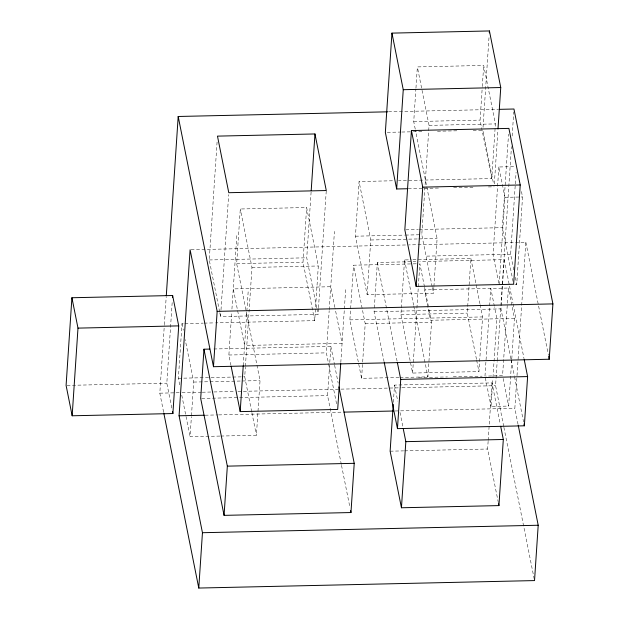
<?xml version="1.0" encoding="UTF-8"?>
<svg xmlns="http://www.w3.org/2000/svg" width="619" height="619" viewBox="0 0 619 619"><rect width="100%" height="100%" fill="white"/><g stroke="black" fill="none" stroke-linecap="round" stroke-linejoin="round"><path stroke-width="0.46" stroke-dasharray="3.1 2.32" d="M163.602 412.084L159.818 393.166L164.298 325.679M164.36 324.72L166.217 296.756M171.78 408.022L166.821 383.176L172.322 300.323M179.696 384.871L178.38 378.271L182.009 323.605L183.936 323.559M219.869 436.07L190.064 436.735L191.403 416.595M191.464 415.635L193.701 382.07L185.213 339.63M219.621 311.837L209.253 259.965L217.153 140.931M318.429 308.626L318.05 314.382L220.557 316.549L220.944 310.792M221.006 309.833L228.659 194.637M230.957 365.396L228.883 355.02L231.684 312.866M231.939 309.028L236.953 233.572M220.836 436.055L256.405 435.258L260.042 380.592L236.667 263.663L240.296 208.99L306.637 207.52L318.321 265.984L314.692 320.65L215.66 322.855M243.252 365.612L246.803 312.1M246.873 311.148L248.265 290.156M251.693 411.689L244.722 376.793L245.356 367.206M245.418 366.247L251.979 267.454L240.296 208.99M314.692 320.65L303.008 262.185L306.637 207.52M316.727 307.782L306.738 257.798L311.133 191.557M318.491 307.666L326.275 190.544M336.55 403.781L326.375 352.853L329.176 310.692M329.238 309.732L334.438 231.405M341.34 464.451L327.583 395.611L329.718 363.43M329.78 362.479L330.848 346.392L211.652 349.039M340.806 362.486L344.296 309.933M344.357 308.974L345.75 287.99M399.077 377.497L361.573 378.333L349.89 319.868L353.519 265.203L412.169 263.895M433.857 287.433L433.478 293.189L367.137 294.659L355.445 236.195L359.074 181.529L393.692 180.756M361.573 378.333L362.595 362.989M362.657 362.03L365.21 323.667L353.519 265.203M367.137 294.659L370.766 239.994L359.074 181.529M384.074 361.674L374.085 311.697L374.278 308.858M374.34 307.914L377.358 262.471L415.806 261.62M393.375 402.319L394.52 385.072L492.012 382.898L500.307 424.394M480.12 304.656L482.572 316.92L478.944 371.586L412.602 373.064L400.911 314.591L401.298 308.842M401.36 307.883L404.54 259.926L411.271 259.779M415.241 129.131L413.732 121.587L415.898 88.974M415.96 88.014L417.361 66.914L483.702 65.444L495.393 123.908L491.757 178.574L398.497 180.647M412.602 373.064L419.86 263.725L424.386 286.357M432.155 286.582L421.787 234.717L429.052 125.386L417.361 66.914M400.036 377.482L427.915 376.855L431.551 322.19L428.719 308.045M433.919 286.473L437.107 238.516L415.426 130.075M476.491 359.329L467.252 313.121L467.639 307.364M467.701 306.405L470.881 258.448L412.239 259.756M491.757 178.574L480.073 120.109L482.24 87.503M482.302 86.544L483.702 65.444M483.029 127.336L489.049 36.73M494.341 183.92L497.931 129.944M484.979 376.097L489.583 306.738M489.652 305.771L490.797 288.431L494.295 305.918M498.868 166.983L493.041 254.649L499.115 285.019L504.934 197.345L498.868 166.983L515.542 166.612M498.365 502.767L487.617 449.015L488.128 441.347M488.19 440.388L492.012 382.898M513.066 281.428L502.319 227.668L508.532 134.176M511.72 359.832L508.648 406.072L491.045 406.466L492.902 378.526M492.964 377.567L496.871 318.8L494.48 306.838M503.711 426.375L495.579 385.699L497.173 361.597M497.243 360.629L500.825 306.645M500.887 305.678L511.456 146.61M512.161 136.01L513.762 111.907M510.961 358.85L500.972 308.873L504.245 259.655L419.651 261.535M427.953 307.388L424.456 289.909L508.4 288.036L502.574 375.71L485.907 376.081M513.77 269.899L510.644 254.262L515.248 184.895M515.317 183.928L516.084 172.368M511.781 358.865L514.466 318.406L508.4 288.036M514.861 284.663L516.71 284.624L522.537 196.958L521.066 189.592M518.041 424.348L514.838 408.316L516.935 376.646M517.004 375.687L525.864 242.308L409.12 244.9M388.523 111.807L498.519 109.354M413.732 121.587L480.073 120.109M429.052 125.386L495.393 123.908M387.285 132.35L400.795 132.048M401.762 132.033L412.378 131.793M413.345 131.77L423.961 131.537M437.478 131.236L458.71 130.764M473.187 130.439L482.843 130.23L493.583 183.982M408.246 188.725L440.101 188.014M453.611 187.712L474.85 187.24M488.36 186.938L494.148 186.814M504.934 197.345L522.537 196.958M405.801 229.819L418.343 229.541M419.311 229.517L502.319 227.668M355.445 236.195L404.478 235.104M405.445 235.081L421.787 234.717M370.766 239.994L417.879 238.942M418.839 238.926L437.107 238.516M191.07 249.751L408.153 244.923M209.253 259.965L306.738 257.798M426.7 256.127L510.644 254.262M236.667 263.663L303.008 262.185M251.979 267.454L318.321 265.984M413.128 263.872L417.941 263.764M374.085 311.697L500.972 308.873M400.911 314.591L467.252 313.121M184.895 323.536L203.164 323.133M204.123 323.11L214.7 322.878M349.89 319.868L482.572 316.92M514.466 318.406L430.53 320.271L428.139 308.308M365.21 323.667L431.551 322.19M228.883 355.02L326.375 352.853M178.38 378.271L210.104 377.567M211.071 377.544L244.722 376.793M193.701 382.07L209.083 381.73M210.042 381.706L260.042 380.592M67.053 385.397L166.821 383.176M418.637 377.575L447.483 376.932M453.247 376.809L482.093 376.166M159.818 393.166L181.042 392.694M182.009 392.67L201.307 392.245M202.266 392.222L212.882 391.982M213.849 391.959L234.106 391.51M237.967 391.425L401.027 387.796M401.986 387.78L495.579 385.699M201.655 398.412L327.583 395.611M205.129 415.202L217.671 414.923M218.631 414.9L343.096 412.13M395.193 410.977L514.838 408.316M390.132 451.181L403.642 450.88M404.609 450.864L487.617 449.015M525.864 242.308L548.48 355.461M515.24 277.266L516.71 284.624M504.245 259.655L512.911 303.031M513.105 303.975L524.038 358.664M511.155 359.794L514.358 375.826M514.544 376.77L523.589 422.034M503.131 378.472L508.648 406.072M470.881 258.448L475.972 283.912M476.166 284.856L479.934 303.712M503.897 427.319L534.344 579.639M485.342 377.938L491.045 406.466M476.676 360.266L478.944 371.586M432.341 287.526L433.478 293.189M424.572 287.301L428.534 307.101M404.54 259.926L413.593 305.19M413.778 306.134L427.915 376.855M377.358 262.471L397.15 361.488M394.52 385.072L397.723 401.104M399.99 412.416L403.008 427.505M334.91 307.488L330.763 286.736L233.278 288.911L244.59 345.495L342.075 343.321L335.103 308.432M330.848 346.392L334.43 364.305M334.616 365.249L338.198 383.169M316.913 308.726L318.05 314.382M341.526 465.395L349.82 506.884M251.887 412.625L256.405 435.258M219.807 312.781L220.557 316.549M182.009 323.605L183.332 330.206M181.769 395.247L190.064 436.735"/><path stroke-width="0.93" d="M71.912 297.747L66.094 385.42L72.16 415.782L172.887 413.546L178.713 325.873L172.639 295.511L71.912 297.747L77.986 328.116L72.16 415.782M166.287 295.797L178.195 116.48L387.564 111.822M172.515 297.437L172.639 295.511M518.227 425.284L538.205 525.245L534.53 580.583L198.776 588.05L202.452 532.711L179.077 415.782L190.103 249.774L213.478 366.703L549.231 359.237L552.906 303.898L513.956 109.014L499.479 109.339M209.733 349.085L203.961 349.209L200.695 398.435L224.07 515.364L350.958 512.547L354.223 463.322L338.957 386.937M213.478 366.703L217.153 311.365L178.195 116.48M224.07 515.364L227.335 466.146L203.961 349.209M340.736 363.446L337.688 409.438L240.195 411.604L243.252 365.612M311.202 190.598L314.963 133.959L217.478 136.126L228.782 192.71L326.275 190.544L314.963 133.959M497.993 128.976L500.748 87.534L489.436 30.95L391.951 33.117L385.351 132.396L396.663 188.981L407.279 188.741M396.663 188.981L403.255 89.701L391.951 33.117M393.251 404.23L390.132 451.181L401.445 507.766L498.929 505.599L503.317 439.482L500.678 426.282M411.426 130.563L404.834 229.835L416.146 286.419L513.631 284.253L520.223 184.98L508.911 128.396L411.426 130.563L422.738 187.147L416.146 286.419M524.223 359.608L527.612 376.584L524.347 425.81L397.46 428.627L400.733 379.408L397.336 362.432M401.445 507.766L405.832 441.656L403.193 428.449M489.304 32.877L489.436 30.95M403.255 89.701L500.748 87.534M422.738 187.147L520.223 184.98M217.153 311.365L552.906 303.898M77.986 328.116L178.713 325.873M400.733 379.408L527.612 376.584M179.077 415.782L204.162 415.225M344.063 412.115L393.266 411.016M405.832 441.656L503.317 439.482M227.335 466.146L354.223 463.322M202.452 532.711L538.205 525.245M548.666 356.405L549.231 359.237M523.968 423.922L524.347 425.81M498.55 503.711L498.929 505.599M384.267 362.618L397.46 428.627M350.578 510.66L350.958 512.547M231.15 366.34L240.195 411.604M172.523 411.705L172.887 413.546M163.787 413.028L198.776 588.05"/></g></svg>
